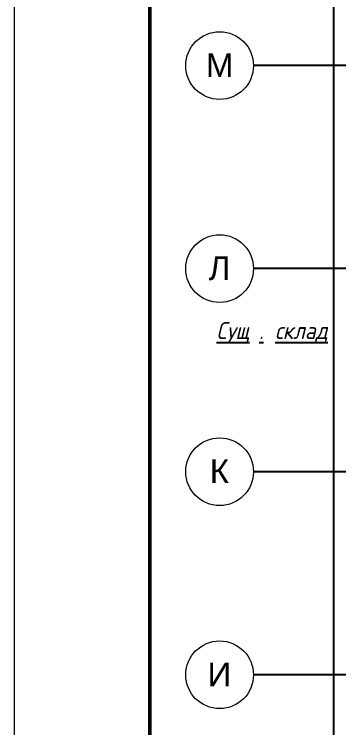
# Model space of a CAD drawing. Header units: millimetres. Extents: x 2140 to 223837, y 2113 to 170313.
# Drawn here: x 2140 to 11717, y 76194 to 97273 of the extents above; entities that cross this region are included whole.
import ezdxf

# ---------------------------------------------------------------- set-up
doc = ezdxf.new("R2010")
doc.units = ezdxf.units.MM
doc.linetypes.add('Линия сетки', pattern=[22.225, 12.7, -3.175, 3.175, -3.175])
for name, color, linetype, lineweight in [('G-ANNO-TTLB', 7, 'Continuous', 30), ('G-ANNO-TTLB-THIN', 7, 'Continuous', 20), ('S-GRID-IDEN', 7, 'Continuous', 20)]:
    doc.layers.add(name, color=color, linetype=linetype, lineweight=lineweight)
doc.layers.add('Стены', color=7, linetype='Continuous')
doc.styles.add('Arial', font='arial.ttf')
doc.styles.add('Arial_1', font='arial.ttf', dxfattribs={"height": 500})
doc.styles.add('ISOCPEUR_I', font='isocpeui.ttf', dxfattribs={"width": 0.9, "height": 2.5})
doc.dimstyles.new('Диагональ_-_2_5_мм_Arial_-_Линия_выноски_-_Текст_сверху_2', dxfattribs={"dimscale": 304.8, "dimtxt": 510.1297, "dimasz": 1.968504, "dimexe": 1.574803, "dimexo": 0.984252, "dimgap": 1.148294, "dimtad": 1, "dimdec": 3, "dimrnd": 0.001, "dimdsep": 46, "dimtxsty": 'Arial_1', "dimblk1": 'OBLIQUE', "dimblk2": 'OBLIQUE', "dimsah": 1, "dimcen": 0.09, "dimdle": 1.574803, "dimazin": 2, "dimtfac": 1, "dimtdec": 4, "dimtix": 1, "dimtmove": 0, "dimatfit": 3, "dimfxl": 1, "dimtvp": 1, "dimtfill": 1, "dimtolj": 1, "dimtzin": 0, "dimarcsym": 2})

# ---------------------------------------------------------------- blocks, each defined once
blk = doc.blocks.new('_Лист АР - А1К-736802-План на отм_ 0_000')
at = {"layer": 'G-ANNO-TTLB', "lineweight": 50}
blk.add_line((-766, 687.5), (-766, -143.5), dxfattribs=at)
at = {"layer": 'G-ANNO-TTLB-THIN'}
blk.add_line((-786, 692.5), (-786, -148.5), dxfattribs=at)
blk = doc.blocks.new('Ось сетки - Заголовок сетки - Окружность 5 мм-545732-В_АР_ПЭ_01 Этаж')
at = {"layer": 'S-GRID-IDEN'}
blk.add_circle((0, 0), 5, dxfattribs=at)
blk = doc.blocks.new('_Oblique')
at = {"color": 0, "linetype": 'ByBlock', "lineweight": -2}
blk.add_line((-0.5, -0.5), (0.5, 0.5), dxfattribs=at)
blk = doc.blocks.new('*D371')
at = {"color": 0, "lineweight": -2, "transparency": 16777216}
for p, q in [((9431, 33165), (9431, 160125)), ((9307, 159645), (9911, 159645)), ((9301, 33645), (8951, 33645))]:
    blk.add_line(p, q, dxfattribs=at)
at = {"layer": 'Defpoints', "color": 0, "transparency": 16777216}
for p in [(9007, 159645), (9431, 159645), (9601, 33645)]:
    blk.add_point(p, dxfattribs=at)
at = {"color": 0, "lineweight": -2, "transparency": 16777216, "xscale": 599.9999999999999, "yscale": 599.9999999999999, "zscale": 599.9999999999999}
for p, rotation in [((9431, 159645), 90), ((9431, 33645), 270)]:
    blk.add_blockref('_Oblique', p, dxfattribs=dict(at, rotation=rotation))
at = {"color": 0, "transparency": 16777216, "insert": (8826, 96645), "char_height": 500, "width": 1845.88, "attachment_point": 5, "rotation": 90, "style": 'Arial_1', "bg_fill": 3, "box_fill_scale": 1.1, "bg_fill_color": 256, "bg_fill_true_color": 13158600, "bg_fill_transparency": 0}
blk.add_mtext('\\A1;126000', dxfattribs=at)
blk = doc.blocks.new('Помещение')
at = {"color": 9, "linetype": 'Линия сетки', "true_color": 0xc7c8ca}
for p, q in [((113992.9741, 93644.9347), (7061.0864, 93644.9347)), ((113992.9741, 87644.9347), (7061.0864, 87644.9347)), ((113992.9741, 81644.9347), (7061.0864, 81644.9347)), ((113992.9741, 75644.9347), (7061.0864, 75644.9347))]:
    blk.add_line(p, q, dxfattribs=at)
at = {"lineweight": 9, "xscale": 200, "yscale": 200, "zscale": 200}
blk.add_blockref('_Лист АР - А1К-736802-План на отм_ 0_000', (157200, 29700), dxfattribs=at)
at = {"lineweight": 20, "xscale": 199.9999999999999, "yscale": 199.9999999999999, "zscale": 199.9999999999999, "rotation": 89.99999999999982}
for p in [(6061.0864, 93644.9347), (6061.0864, 87644.9347), (6061.0864, 81644.9347), (6061.0864, 75644.9347)]:
    blk.add_blockref('Ось сетки - Заголовок сетки - Окружность 5 мм-545732-В_АР_ПЭ_01 Этаж', p, dxfattribs=at)
at = {"attachment_point": 1}
for s, insert, char_height, width, style in [('\\fArial|b0|i0|c204|p34|;М', (5656.2454, 94007.3364), 700, 978.05875, 'Arial'), ('\\fArial|b0|i0|c204|p34|;Л', (5735.2454, 88007.3364), 700, 785.65375, 'Arial'), ('\\LСущ', (5967.5525, 86065.7689), 500, 1523.20625, 'ISOCPEUR_I'), ('\\L. ', (7224.3234, 86065.7689), 500, 577.215, 'ISOCPEUR_I'), ('\\fArial|b0|i0|c204|p34|;К', (5768.2454, 82007.3364), 700, 705.485, 'Arial'), ('\\fArial|b0|i0|c204|p34|;И', (5702.2454, 76007.3364), 700, 865.8225, 'Arial')]:
    blk.add_mtext(s, dxfattribs=dict(at, insert=insert, char_height=char_height, width=width, style=style))
dim = blk.add_linear_dim(base=(9431.2531, 159644.9347), p1=(9601.0864, 33644.9347), p2=(9006.9891, 159644.9347), angle=90, dimstyle='Диагональ_-_2_5_мм_Arial_-_Линия_выноски_-_Текст_сверху_2', override={"dimpost": '<>', "dimfxl": 126001.400594})
dim.commit()
dim.dimension.update_dxf_attribs({"geometry": '*D371', "text_midpoint": (8825.9666, 96644.9347)})
at = {"insert": (7700.5734, 86065.7689), "char_height": 500, "width": 2228.69125, "attachment_point": 1, "style": 'ISOCPEUR_I'}
blk.add_mtext('\\Lсклад', dxfattribs=at)

msp = doc.modelspace()

# ---------------------------------------------------------------- block references
at = {"layer": 'Стены'}
msp.add_blockref('Помещение', (2139.8, 2112.9), dxfattribs=at)

doc.saveas('drawing.dxf')
